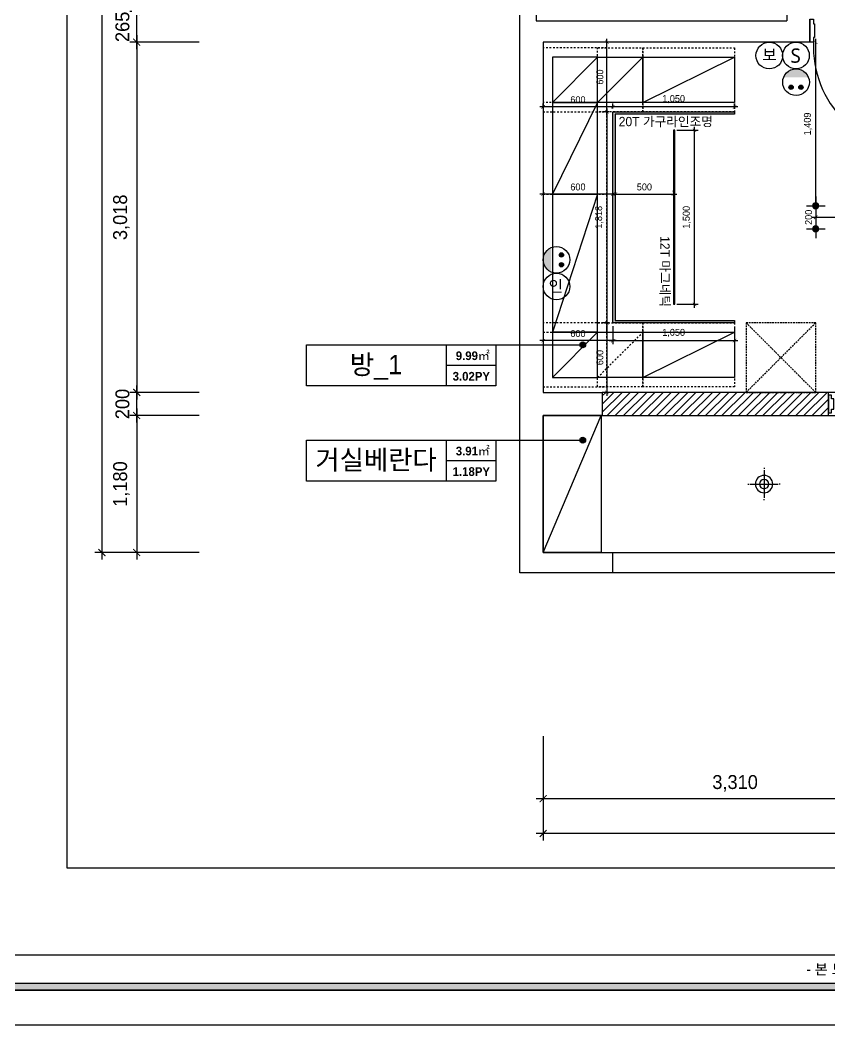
# Model space of a CAD drawing. Header units: millimetres. Extents: x 204923 to 257123, y 77248 to 107783.
# Drawn here: x 231817 to 238800, y 89363 to 98023 of the extents above; entities that cross this region are included whole.
import ezdxf
from ezdxf.enums import TextEntityAlignment as Align

# ---------------------------------------------------------------- set-up
doc = ezdxf.new("R2010")
doc.units = ezdxf.units.MM
doc.header["$LTSCALE"] = 30
doc.header["$PDMODE"] = 3
for name, pattern in [('DASHED', [0.75, 0.5, -0.25]), ('DASHEDX2', [1.5, 1, -0.5]), ('HID', [2.3, 1.5, -0.8]), ('HID2', [1, 0.5, -0.5])]:
    doc.linetypes.add(name, pattern=pattern)
doc.layers.get('DEFPOINTS').update_dxf_attribs({"color": 248})
for name, color, linetype in [('0-ELC TEXT', 7, 'Continuous'), ('03-TEXT', 3, 'Continuous'), ('03-WAL NEW', 3, 'Continuous'), ('04-WIN', 4, 'Continuous'), ('06-FUR', 6, 'Continuous'), ('07-DIM WAL', 5, 'Continuous'), ('2-con', 2, 'Continuous'), ('3.기호.계단선', 30, 'Continuous'), ('_LIBR', 4, 'Continuous'), ('CEIL-DOOR', 6, 'Continuous'), ('CEIL-LIGHT', 7, 'Continuous'), ('CO-DO-FR', 7, 'Continuous'), ('CO-DOOR', 8, 'Continuous'), ('F-SYM', 7, 'Continuous'), ('FORM(YOURNAME)-11', 1, 'Continuous'), ('FUR', 8, 'DASHED'), ('HAT', 8, 'Continuous'), ('RC-LIGHT', 7, 'Continuous'), ('U-LANP', 6, 'Continuous'), ('설비', 140, 'Continuous')]:
    doc.layers.add(name, color=color, linetype=linetype)
doc.styles.add('HY 울릉도 L', font='')
doc.styles.add('YOURNAME', font='HY울릉도M.TTF')
doc.styles.add('넥슨고딕', font='NEXONLv1GothicBold.ttf')
doc.styles.add('코레일둥고', font='Korail_Round_Gothic_Medium.ttf')
doc.styles.get('HY 울릉도 L').set_extended_font_data('HY울릉도L')
doc.dimstyles.new('30', dxfattribs={"dimscale": 30, "dimtxt": 2, "dimasz": 1, "dimexe": 1, "dimexo": 1, "dimgap": 1, "dimtad": 1, "dimdec": 0, "dimrnd": 0.05, "dimdsep": 46, "dimlunit": 6, "dimtxsty": 'HY 울릉도 L', "dimblk": 'ARCHTICK', "dimcen": 2.5, "dimdle": 1, "dimclrd": 133, "dimclre": 133, "dimclrt": 30, "dimadec": 0, "dimazin": 0, "dimtfac": 1, "dimtdec": 0, "dimtix": 1, "dimtmove": 2, "dimatfit": 3, "dimldrblk": 'ARCHTICK', "dimfxl": 1, "dimlwd": -1, "dimlwe": -1, "dimarcsym": 0})
doc.dimstyles.new('60', dxfattribs={"dimscale": 60, "dimtxt": 2, "dimasz": 1, "dimexe": 1, "dimexo": 1, "dimgap": 1, "dimtad": 1, "dimdec": 0, "dimrnd": 0.05, "dimdsep": 46, "dimlunit": 6, "dimtxsty": 'HY 울릉도 L', "dimblk": 'ARCHTICK', "dimcen": 2.5, "dimdle": 1, "dimclrd": 133, "dimclre": 133, "dimclrt": 30, "dimadec": 0, "dimazin": 0, "dimtfac": 1, "dimtdec": 0, "dimtix": 1, "dimtmove": 2, "dimatfit": 3, "dimldrblk": 'ARCHTICK', "dimfxl": 1, "dimlwd": -1, "dimlwe": -1, "dimarcsym": 0})

# ---------------------------------------------------------------- blocks, each defined once
blk = doc.blocks.new('FORM-PLAN')
at = {"layer": 'FORM(YOURNAME)-11'}
h = blk.add_hatch(color=256, dxfattribs=at)
h.dxf.hatch_style = 1
h.paths.add_polyline_path([(-71444, 55115), (10556, 55115), (10556, 54915), (-71444, 54915)])
h.paths.add_polyline_path([(-71444, -2085), (10556, -2085), (10556, -2285), (-71444, -2285)])
at = {"layer": 'DEFPOINTS', "color": 158}
blk.add_line((1346, -1285), (-71444, -1285), dxfattribs=at)
for points in [[(-71444, -2285), (10556, -2285), (10556, 55115), (-71444, 55115)], [(-69444, 53115), (-64, 53115), (-64, 1215), (-69444, 1215)]]:
    blk.add_lwpolyline(points, close=True, dxfattribs=at)
at = {"layer": 'FORM(YOURNAME)-11', "color": 250}
blk.add_lwpolyline([(-72444, -3285), (11556, -3285), (11556, 56115), (-72444, 56115)], close=True, dxfattribs=at)
at = {"layer": 'FORM(YOURNAME)-11'}
blk.add_lwpolyline([(-71444, -2085), (10556, -2085), (10556, -2285), (-71444, -2285)], close=True, dxfattribs=at)
at = {"layer": 'FORM(YOURNAME)-11', "color": 1, "style": 'YOURNAME'}
blk.add_text("- 본 도서는 어떠한 경우에도 무단으로 도용할 수 없으며 도용시 '지적재산권' 보호에 관한 법률에 의거, 법적 분쟁이 발생합니다.  또한 본 도서에 관한 모든 저작권은 당사에 있습니다. -", height=300, dxfattribs=at).set_placement((-32990, -1685), align=Align.MIDDLE_CENTER)
at = {"layer": 'FORM(YOURNAME)-11', "color": 3, "style": 'YOURNAME'}
for tag, height, p in [('1', 450, (9905, 18188)), ('2', 450, (9905, 17544)), ('3', 450, (9905, 16257)), ('4', 450, (9905, 14326)), ('5', 515, (9905, 12009)), ('6', 515, (9905, 9757)), ('7', 515, (9905, 7504)), ('8', 515, (9905, 5252)), ('9', 515, (9905, 2999)), ('10', 515, (5655, 811)), ('11', 515, (9905, 747)), ('12', 515, (5655, -1441)), ('13', 515, (9905, -1441))]:
    blk.add_attdef(tag, text='', height=height, dxfattribs=at).set_placement(p, align=Align.MIDDLE_RIGHT)
blk = doc.blocks.new('_ArchTick')
at = {"color": 0, "linetype": 'ByBlock', "const_width": 0.15}
blk.add_lwpolyline([(-0.5, -0.5), (0.5, 0.5)], dxfattribs=at)
blk = doc.blocks.new('*D305')
at = {"layer": '07-DIM WAL', "color": 133}
for p, q in [((232822.6, 97892.4), (232822.6, 94754.4)), ((233362.6, 97832.4), (232762.6, 97832.4)), ((233362.6, 94814.4), (232762.6, 94814.4))]:
    blk.add_line(p, q, dxfattribs=at)
at = {"layer": 'DEFPOINTS', "color": 0}
for p in [(233422.6, 97832.4), (232822.6, 94814.4), (233422.6, 94814.4)]:
    blk.add_point(p, dxfattribs=at)
at = {"layer": '07-DIM WAL', "color": 133, "xscale": 60, "yscale": 60, "zscale": 60}
for p, rotation in [((232822.6, 97832.4), 90), ((232822.6, 94814.4), 270)]:
    blk.add_blockref('_ArchTick', p, dxfattribs=dict(at, rotation=rotation))
at = {"layer": '07-DIM WAL', "color": 30, "insert": (232690.6, 96323.4), "char_height": 120, "attachment_point": 5, "rotation": 90, "style": 'HY 울릉도 L'}
blk.add_mtext('3,018', dxfattribs=at)
blk = doc.blocks.new('*D306')
at = {"layer": '07-DIM WAL', "color": 133}
for p, q in [((232822.6, 94674.4), (232822.6, 93374.4)), ((233362.6, 94614.4), (232762.6, 94614.4)), ((233362.6, 93434.4), (232762.6, 93434.4))]:
    blk.add_line(p, q, dxfattribs=at)
at = {"layer": 'DEFPOINTS', "color": 0}
for p in [(233422.6, 94614.4), (232822.6, 93434.4), (233422.6, 93434.4)]:
    blk.add_point(p, dxfattribs=at)
at = {"layer": '07-DIM WAL', "color": 133, "xscale": 60, "yscale": 60, "zscale": 60}
for p, rotation in [((232822.6, 94614.4), 90), ((232822.6, 93434.4), 270)]:
    blk.add_blockref('_ArchTick', p, dxfattribs=dict(at, rotation=rotation))
at = {"layer": '07-DIM WAL', "color": 30, "insert": (232690.7, 94024.4), "char_height": 120, "attachment_point": 5, "rotation": 90, "style": 'HY 울릉도 L'}
blk.add_mtext('1,180', dxfattribs=at)
blk = doc.blocks.new('*D307')
at = {"layer": '07-DIM WAL', "color": 133}
for p, q in [((236327.1, 91852.9), (236327.1, 91252.9)), ((239637.1, 91852.9), (239637.1, 91252.9)), ((236267.1, 91312.9), (239697.1, 91312.9))]:
    blk.add_line(p, q, dxfattribs=at)
at = {"layer": 'DEFPOINTS', "color": 0}
for p in [(236327.1, 91912.9), (239637.1, 91912.9), (239637.1, 91312.9)]:
    blk.add_point(p, dxfattribs=at)
at = {"layer": '07-DIM WAL', "color": 133, "xscale": 60, "yscale": 60, "zscale": 60, "rotation": 180}
blk.add_blockref('_ArchTick', (236327.1, 91312.9), dxfattribs=at)
at = {"layer": '07-DIM WAL', "color": 133, "xscale": 60, "yscale": 60, "zscale": 60}
blk.add_blockref('_ArchTick', (239637.1, 91312.9), dxfattribs=at)
at = {"layer": '07-DIM WAL', "color": 30, "insert": (237982.1, 91444.9), "char_height": 120, "attachment_point": 5, "style": 'HY 울릉도 L'}
blk.add_mtext('3,310', dxfattribs=at)
blk = doc.blocks.new('*D310')
at = {"layer": '07-DIM WAL', "color": 133}
for p, q in [((236327.1, 91852.9), (236327.1, 90952.9)), ((248702.1, 91852.9), (248702.1, 90952.9)), ((248762.1, 91012.9), (236267.1, 91012.9))]:
    blk.add_line(p, q, dxfattribs=at)
at = {"layer": 'DEFPOINTS', "color": 0}
for p in [(236327.1, 91912.9), (248702.1, 91912.9), (236327.1, 91012.9)]:
    blk.add_point(p, dxfattribs=at)
at = {"layer": '07-DIM WAL', "color": 133, "xscale": 60, "yscale": 60, "zscale": 60, "rotation": 180}
blk.add_blockref('_ArchTick', (236327.1, 91012.9), dxfattribs=at)
at = {"layer": '07-DIM WAL', "color": 133, "xscale": 60, "yscale": 60, "zscale": 60}
blk.add_blockref('_ArchTick', (248702.1, 91012.9), dxfattribs=at)
at = {"layer": '07-DIM WAL', "color": 30, "insert": (242514.6, 91144.9), "char_height": 120, "attachment_point": 5, "style": 'HY 울릉도 L'}
blk.add_mtext('12,375', dxfattribs=at)
blk = doc.blocks.new('*D313')
at = {"layer": '07-DIM WAL', "color": 133}
for p, q in [((232522.6, 104888.4), (232522.6, 93374.4)), ((233362.6, 104828.4), (232462.6, 104828.4)), ((233362.6, 93434.4), (232462.6, 93434.4))]:
    blk.add_line(p, q, dxfattribs=at)
at = {"layer": 'DEFPOINTS', "color": 0}
for p in [(233422.6, 104828.4), (232522.6, 93434.4), (233422.6, 93434.4)]:
    blk.add_point(p, dxfattribs=at)
at = {"layer": '07-DIM WAL', "color": 133, "xscale": 60, "yscale": 60, "zscale": 60}
for p, rotation in [((232522.6, 104828.4), 90), ((232522.6, 93434.4), 270)]:
    blk.add_blockref('_ArchTick', p, dxfattribs=dict(at, rotation=rotation))
at = {"layer": '07-DIM WAL', "color": 30, "insert": (232390.6, 99131.4), "char_height": 120, "attachment_point": 5, "rotation": 90, "style": 'HY 울릉도 L'}
blk.add_mtext('11,394', dxfattribs=at)
blk = doc.blocks.new('*D314')
at = {"layer": '07-DIM WAL', "color": 133}
for p, q in [((232822.6, 94554.4), (232822.6, 94874.4)), ((233362.6, 94814.4), (232762.6, 94814.4)), ((233362.6, 94614.4), (232762.6, 94614.4))]:
    blk.add_line(p, q, dxfattribs=at)
at = {"layer": 'DEFPOINTS', "color": 0}
for p in [(232822.6, 94814.4), (233422.6, 94814.4), (233422.6, 94614.4)]:
    blk.add_point(p, dxfattribs=at)
at = {"layer": '07-DIM WAL', "color": 133, "xscale": 60, "yscale": 60, "zscale": 60}
for p, rotation in [((232822.6, 94814.4), 270), ((232822.6, 94614.4), 90)]:
    blk.add_blockref('_ArchTick', p, dxfattribs=dict(at, rotation=rotation))
at = {"layer": '07-DIM WAL', "color": 30, "insert": (232700.1, 94714.4), "char_height": 120, "attachment_point": 5, "rotation": 90, "style": 'HY 울릉도 L'}
blk.add_mtext('200', dxfattribs=at)
blk = doc.blocks.new('*D315')
at = {"layer": '07-DIM WAL', "color": 133}
for p, q in [((232822.6, 97772.4), (232822.6, 98157.4)), ((233362.6, 98097.4), (232762.6, 98097.4)), ((233362.6, 97832.4), (232762.6, 97832.4))]:
    blk.add_line(p, q, dxfattribs=at)
at = {"layer": 'DEFPOINTS', "color": 0}
for p in [(232822.6, 98097.4), (233422.6, 98097.4), (233422.6, 97832.4)]:
    blk.add_point(p, dxfattribs=at)
at = {"layer": '07-DIM WAL', "color": 133, "xscale": 60, "yscale": 60, "zscale": 60}
for p, rotation in [((232822.6, 98097.4), 270), ((232822.6, 97832.4), 90)]:
    blk.add_blockref('_ArchTick', p, dxfattribs=dict(at, rotation=rotation))
at = {"layer": '07-DIM WAL', "color": 30, "insert": (232700, 97964.9), "char_height": 120, "attachment_point": 5, "rotation": 90, "style": 'HY 울릉도 L'}
blk.add_mtext('265', dxfattribs=at)
blk = doc.blocks.new('매입등')
at = {"layer": 'HAT', "color": 1}
for p, q in [((0, 140), (0, 130)), ((0, 120), (0, -120)), ((-140, 0), (-130, 0)), ((120, 0), (-120, 0)), ((140, 0), (130, 0)), ((-140, 0), (-130, 0)), ((0, -140), (0, -130))]:
    blk.add_line(p, q, dxfattribs=at)
blk.add_circle((0, 0), 40, dxfattribs=at)
at = {"layer": 'U-LANP'}
blk.add_circle((0, 0), 75, dxfattribs=at)
blk = doc.blocks.new('A$C59950440')
at = {"layer": 'CEIL-DOOR'}
blk.add_blockref('매입등', (140, 140), dxfattribs=at)
blk = doc.blocks.new('*D680')
at = {"layer": '07-DIM WAL', "color": 133}
for p, q in [((236957.1, 96523.4), (236297.1, 96523.4)), ((236327.1, 96553.4), (236327.1, 96553.4)), ((236927.1, 96553.4), (236927.1, 96553.4))]:
    blk.add_line(p, q, dxfattribs=at)
at = {"layer": 'DEFPOINTS', "color": 0}
for p in [(236327.1, 96523.4), (236327.1, 96523.4), (236927.1, 96523.4)]:
    blk.add_point(p, dxfattribs=at)
at = {"layer": '07-DIM WAL', "color": 133, "xscale": 30, "yscale": 30, "zscale": 30, "rotation": 180}
blk.add_blockref('_ArchTick', (236327.1, 96523.4), dxfattribs=at)
at = {"layer": '07-DIM WAL', "color": 133, "xscale": 30, "yscale": 30, "zscale": 30}
blk.add_blockref('_ArchTick', (236927.1, 96523.4), dxfattribs=at)
at = {"layer": '07-DIM WAL', "color": 30, "insert": (236627.1, 96584.6), "char_height": 60, "attachment_point": 5, "style": 'HY 울릉도 L'}
blk.add_mtext('600', dxfattribs=at)
blk = doc.blocks.new('egoo')
at = {"layer": '설비'}
h = blk.add_hatch(color=140, dxfattribs=at)
edge = h.paths.add_edge_path()
edge.add_arc((1015645, 443434), 22.3, 0, 360)
h = blk.add_hatch(color=140, dxfattribs=at)
edge = h.paths.add_edge_path()
edge.add_arc((1015748, 443434), 22.3, 0, 360)
h = blk.add_hatch(color=140, dxfattribs=at)
edge = h.paths.add_edge_path()
edge.add_line((1015826, 443329), (1015567, 443329))
edge.add_ellipse((1015696, 443381), major_axis=(99, 99), ratio=1, start_angle=156.9578, end_angle=293.0422)
at = {"layer": '설비', "color": 140}
for centre, radius in [((1015696, 443381), 140), ((1015645, 443434), 22.3), ((1015748, 443434), 22.3)]:
    blk.add_circle(centre, radius, dxfattribs=at)
blk = doc.blocks.new('DLSXJSPT')
at = {"layer": '설비', "color": 140}
blk.add_circle((242956, 103418.4), 115, dxfattribs=at)
at = {"layer": '설비', "color": 140, "style": '코레일둥고'}
blk.add_text('인', height=100, dxfattribs=at).set_placement((242888.1, 103372))
blk = doc.blocks.new('QHDLFFJ')
at = {"layer": '설비', "color": 140}
blk.add_circle((236550.8, 104207.8), 115, dxfattribs=at)
at = {"layer": '설비', "color": 140, "style": '코레일둥고'}
blk.add_text('보 ', height=100, dxfattribs=at).set_placement((236489.6, 104163.9))
blk = doc.blocks.new('SW')
at = {"layer": '설비', "color": 140}
blk.add_circle((11533254, -14277699), 184, dxfattribs=at)
at = {"layer": '설비', "color": 140, "insert": (11533320, -14277601), "char_height": 197.14, "width": 314.33, "attachment_point": 3, "style": '코레일둥고'}
blk.add_mtext('{\\fMalgun Gothic|b0|i0|c129|p50;S}', dxfattribs=at)
blk = doc.blocks.new('cdr')
at = {"layer": '04-WIN'}
for points in [[(211037.1, 94614.4), (213837.1, 94614.4), (213837.1, 94814.4), (211037.1, 94814.4)], [(211127.1, 93434.4), (213837.1, 93434.4), (213837.1, 93259.4), (211127.1, 93259.4)]]:
    blk.add_lwpolyline(points, close=True, dxfattribs=at)
at = {"layer": '2-con'}
for points in [[(211127.1, 93259.4), (210327.1, 93259.4), (210327.1, 99912.4), (211677.1, 99912.4)], [(212627.1, 98802.4), (212627.1, 99542.4), (210467.1, 99542.4), (210467.1, 98017.4), (212627.1, 98017.4)], [(212827.1, 98097.4), (212627.1, 98097.4), (212627.1, 98017.4)], [(212827.1, 98032.4), (212827.1, 97832.4), (210527.1, 97832.4), (210527.1, 94814.4), (211037.1, 94814.4)], [(211037.1, 94814.4), (211037.1, 94614.4), (210527.1, 94614.4), (210527.1, 93434.4), (211127.1, 93434.4)], [(211127.1, 93259.4), (211127.1, 93434.4)]]:
    blk.add_lwpolyline(points, dxfattribs=at)
at = {"layer": 'CO-DO-FR'}
blk.add_lwpolyline([(212827.1, 97832.4), (212827.1, 98032.4), (212857.1, 98032.4), (212857.1, 97992.4), (212867.1, 97992.4), (212867.1, 97872.4), (212857.1, 97872.4), (212857.1, 97832.4), (212827.1, 97832.4)], close=True, dxfattribs=at)
at = {"layer": 'CO-DOOR'}
blk.add_arc((213777.1, 97802.8), 920.5, 178.15852, 270.62247, dxfattribs=at)
blk = doc.blocks.new('cjswjdeh')
at = {"layer": '03-WAL NEW'}
h = blk.add_hatch(dxfattribs=at)
h.set_pattern_fill('_USER', color=256, scale=50, angle=45, pattern_type=0)
h.set_pattern_definition([(45, (54919.72, 2669.96), (-35.355339, 35.355339), [])])
h.paths.add_polyline_path([(267906.8, 97484.3), (265956.8, 97484.3), (265956.8, 97284.3), (267906.8, 97284.3)])
blk.add_lwpolyline([(267906.8, 97484.3), (265956.8, 97484.3), (265956.8, 97284.3), (267906.8, 97284.3)], close=True, dxfattribs=at)
at = {"layer": '06-FUR', "color": 8}
for p, q in [((265916.8, 100373.3), (265526.8, 99983.3)), ((265916.8, 99983.3), (266306.8, 100373.3)), ((266306.8, 99983.3), (267096.8, 100373.3)), ((265916.8, 99983.3), (265526.8, 99193.3)), ((265916.8, 99193.3), (265526.8, 98003.3)), ((265916.8, 98003.3), (265526.8, 97613.3)), ((266306.8, 97613.3), (267096.8, 98003.3))]:
    blk.add_line(p, q, dxfattribs=at)
at = {"layer": '06-FUR', "color": 8, "linetype": 'HID2'}
blk.add_line((265916.8, 97613.3), (266306.8, 98003.3), dxfattribs=at)
for points in [[(265446.8, 99903.3), (265996.8, 99903.3), (265996.8, 100453.3), (265446.8, 100453.3)], [(265916.8, 100453.3), (266306.8, 100453.3), (266306.8, 99903.3), (265916.8, 99903.3)], [(266306.8, 100453.3), (267096.8, 100453.3), (267096.8, 99903.3), (266306.8, 99903.3)], [(265446.8, 99983.3), (265446.8, 99193.3), (265996.8, 99193.3), (265996.8, 99983.3)], [(265446.8, 99193.3), (265446.8, 98003.3), (265996.8, 98003.3), (265996.8, 99193.3)], [(265446.8, 97533.3), (265996.8, 97533.3), (265996.8, 98083.3), (265446.8, 98083.3)], [(265916.8, 98083.3), (266306.8, 98083.3), (266306.8, 97533.3), (265916.8, 97533.3)], [(266306.8, 98083.3), (267096.8, 98083.3), (267096.8, 97533.3), (266306.8, 97533.3)]]:
    blk.add_lwpolyline(points, close=True, dxfattribs=at)
at = {"layer": '06-FUR', "color": 8}
for points in [[(265526.8, 99983.3), (265916.8, 99983.3), (265916.8, 100373.3), (265526.8, 100373.3)], [(265916.8, 100373.3), (266306.8, 100373.3), (266306.8, 99983.3), (265916.8, 99983.3)], [(266306.8, 100373.3), (267096.8, 100373.3), (267096.8, 99983.3), (266306.8, 99983.3)], [(265526.8, 99983.3), (265526.8, 99193.3), (265916.8, 99193.3), (265916.8, 99983.3)], [(265526.8, 99193.3), (265526.8, 98003.3), (265916.8, 98003.3), (265916.8, 99193.3)], [(265526.8, 97613.3), (265916.8, 97613.3), (265916.8, 98003.3), (265526.8, 98003.3)], [(265916.8, 98003.3), (266306.8, 98003.3), (266306.8, 97613.3), (265916.8, 97613.3)], [(266306.8, 98003.3), (267096.8, 98003.3), (267096.8, 97613.3), (266306.8, 97613.3)]]:
    blk.add_lwpolyline(points, close=True, dxfattribs=at)
blk.add_lwpolyline([(265446.8, 96104.3), (265446.8, 97284.3), (265946.8, 97284.3), (265946.8, 96104.3), (265446.8, 96104.3), (265946.8, 97284.3)], dxfattribs=at)
at = {"layer": '_LIBR', "color": 8, "linetype": 'Continuous'}
blk.add_lwpolyline([(267951.8, 97429.9), (267931.8, 97429.9), (267931.8, 97459.3), (267906.8, 97459.3), (267906.8, 97309.3), (267931.8, 97309.3), (267931.8, 97339.9), (267951.8, 97339.9)], close=True, dxfattribs=at)
at = {"layer": 'FUR', "color": 8}
for p, q in [((267196.8, 98084.3), (267796.8, 97484.3)), ((267196.8, 97484.3), (267796.8, 98084.3))]:
    blk.add_line(p, q, dxfattribs=at)
blk.add_lwpolyline([(267796.8, 97484.3), (267796.8, 98084.3), (267196.8, 98084.3), (267196.8, 97484.3)], close=True, dxfattribs=at)
blk.add_blockref('cdr', (54919.7, 2670))
blk = doc.blocks.new('*D966')
at = {"layer": '07-DIM WAL', "color": 133}
for p, q in [((238007.1, 97275.2), (236897.1, 97275.2)), ((236927.1, 97262.4), (236927.1, 97305.2)), ((237977.1, 97262.4), (237977.1, 97305.2))]:
    blk.add_line(p, q, dxfattribs=at)
at = {"layer": 'DEFPOINTS', "color": 0}
for p in [(236927.1, 97275.2), (236927.1, 97232.4), (237977.1, 97232.4)]:
    blk.add_point(p, dxfattribs=at)
at = {"layer": '07-DIM WAL', "color": 133, "xscale": 30, "yscale": 30, "zscale": 30, "rotation": 180}
blk.add_blockref('_ArchTick', (236927.1, 97275.2), dxfattribs=at)
at = {"layer": '07-DIM WAL', "color": 133, "xscale": 30, "yscale": 30, "zscale": 30}
blk.add_blockref('_ArchTick', (237977.1, 97275.2), dxfattribs=at)
at = {"layer": '07-DIM WAL', "color": 30, "insert": (237452.1, 97341.1), "char_height": 60, "attachment_point": 5, "style": 'HY 울릉도 L'}
blk.add_mtext('1,050', dxfattribs=at)
blk = doc.blocks.new('*D967')
at = {"layer": '07-DIM WAL', "color": 133}
for p, q in [((236957.1, 97275.2), (236297.1, 97275.2)), ((236327.1, 97263.4), (236327.1, 97305.2)), ((236927.1, 97262.4), (236927.1, 97305.2))]:
    blk.add_line(p, q, dxfattribs=at)
at = {"layer": 'DEFPOINTS', "color": 0}
for p in [(236327.1, 97275.2), (236327.1, 97233.4), (236927.1, 97232.4)]:
    blk.add_point(p, dxfattribs=at)
at = {"layer": '07-DIM WAL', "color": 133, "xscale": 30, "yscale": 30, "zscale": 30, "rotation": 180}
blk.add_blockref('_ArchTick', (236327.1, 97275.2), dxfattribs=at)
at = {"layer": '07-DIM WAL', "color": 133, "xscale": 30, "yscale": 30, "zscale": 30}
blk.add_blockref('_ArchTick', (236927.1, 97275.2), dxfattribs=at)
at = {"layer": '07-DIM WAL', "color": 30, "insert": (236627.1, 97336.4), "char_height": 60, "attachment_point": 5, "style": 'HY 울릉도 L'}
blk.add_mtext('600', dxfattribs=at)
blk = doc.blocks.new('*D968')
at = {"layer": '07-DIM WAL', "color": 133}
for p, q in [((236877.1, 97202.4), (236877.1, 97862.4)), ((236897.1, 97832.4), (236847.1, 97832.4)), ((236897.1, 97232.4), (236847.1, 97232.4))]:
    blk.add_line(p, q, dxfattribs=at)
at = {"layer": 'DEFPOINTS', "color": 0}
for p in [(236877.1, 97832.4), (236927.1, 97832.4), (236927.1, 97232.4)]:
    blk.add_point(p, dxfattribs=at)
at = {"layer": '07-DIM WAL', "color": 133, "xscale": 30, "yscale": 30, "zscale": 30}
for p, rotation in [((236877.1, 97832.4), 90), ((236877.1, 97232.4), 270)]:
    blk.add_blockref('_ArchTick', p, dxfattribs=dict(at, rotation=rotation))
at = {"layer": '07-DIM WAL', "color": 30, "insert": (236815.8, 97532.4), "char_height": 60, "attachment_point": 5, "rotation": 90, "style": 'HY 울릉도 L'}
blk.add_mtext('600', dxfattribs=at)
blk = doc.blocks.new('*D969')
at = {"layer": '07-DIM WAL', "color": 133}
for p, q in [((236877.1, 97262.4), (236877.1, 95384.4)), ((236897.1, 97232.4), (236847.1, 97232.4)), ((236897.1, 95414.4), (236847.1, 95414.4))]:
    blk.add_line(p, q, dxfattribs=at)
at = {"layer": 'DEFPOINTS', "color": 0}
for p in [(236927.1, 97232.4), (236877.1, 95414.4), (236927.1, 95414.4)]:
    blk.add_point(p, dxfattribs=at)
at = {"layer": '07-DIM WAL', "color": 133, "xscale": 30, "yscale": 30, "zscale": 30}
for p, rotation in [((236877.1, 97232.4), 90), ((236877.1, 95414.4), 270)]:
    blk.add_blockref('_ArchTick', p, dxfattribs=dict(at, rotation=rotation))
at = {"layer": '07-DIM WAL', "color": 30, "insert": (236811.2, 96323.4), "char_height": 60, "attachment_point": 5, "rotation": 90, "style": 'HY 울릉도 L'}
blk.add_mtext('1,818', dxfattribs=at)
blk = doc.blocks.new('*D970')
at = {"layer": '07-DIM WAL', "color": 133}
for p, q in [((236327.1, 95384.4), (236327.1, 95230.3)), ((236927.1, 95384.4), (236927.1, 95230.3)), ((236957.1, 95260.3), (236297.1, 95260.3))]:
    blk.add_line(p, q, dxfattribs=at)
at = {"layer": 'DEFPOINTS', "color": 0}
for p in [(236327.1, 95414.4), (236927.1, 95414.4), (236327.1, 95260.3)]:
    blk.add_point(p, dxfattribs=at)
at = {"layer": '07-DIM WAL', "color": 133, "xscale": 30, "yscale": 30, "zscale": 30, "rotation": 180}
blk.add_blockref('_ArchTick', (236327.1, 95260.3), dxfattribs=at)
at = {"layer": '07-DIM WAL', "color": 133, "xscale": 30, "yscale": 30, "zscale": 30}
blk.add_blockref('_ArchTick', (236927.1, 95260.3), dxfattribs=at)
at = {"layer": '07-DIM WAL', "color": 30, "insert": (236627.1, 95321.6), "char_height": 60, "attachment_point": 5, "style": 'HY 울릉도 L'}
blk.add_mtext('600', dxfattribs=at)
blk = doc.blocks.new('*D971')
at = {"layer": '07-DIM WAL', "color": 133}
for p, q in [((236927.1, 95384.4), (236927.1, 95230.3)), ((237977.1, 95383.4), (237977.1, 95230.3)), ((236897.1, 95260.3), (238007.1, 95260.3))]:
    blk.add_line(p, q, dxfattribs=at)
at = {"layer": 'DEFPOINTS', "color": 0}
for p in [(236927.1, 95414.4), (237977.1, 95413.4), (237977.1, 95260.3)]:
    blk.add_point(p, dxfattribs=at)
at = {"layer": '07-DIM WAL', "color": 133, "xscale": 30, "yscale": 30, "zscale": 30, "rotation": 180}
blk.add_blockref('_ArchTick', (236927.1, 95260.3), dxfattribs=at)
at = {"layer": '07-DIM WAL', "color": 133, "xscale": 30, "yscale": 30, "zscale": 30}
blk.add_blockref('_ArchTick', (237977.1, 95260.3), dxfattribs=at)
at = {"layer": '07-DIM WAL', "color": 30, "insert": (237452.1, 95326.3), "char_height": 60, "attachment_point": 5, "style": 'HY 울릉도 L'}
blk.add_mtext('1,050', dxfattribs=at)
blk = doc.blocks.new('*D972')
at = {"layer": '07-DIM WAL', "color": 133}
for p, q in [((236877.1, 95444.4), (236877.1, 94784.4)), ((236897.1, 95414.4), (236847.1, 95414.4)), ((236897.1, 94814.4), (236847.1, 94814.4))]:
    blk.add_line(p, q, dxfattribs=at)
at = {"layer": 'DEFPOINTS', "color": 0}
for p in [(236927.1, 95414.4), (236877.1, 94814.4), (236927.1, 94814.4)]:
    blk.add_point(p, dxfattribs=at)
at = {"layer": '07-DIM WAL', "color": 133, "xscale": 30, "yscale": 30, "zscale": 30}
for p, rotation in [((236877.1, 95414.4), 90), ((236877.1, 94814.4), 270)]:
    blk.add_blockref('_ArchTick', p, dxfattribs=dict(at, rotation=rotation))
at = {"layer": '07-DIM WAL', "color": 30, "insert": (236815.8, 95114.4), "char_height": 60, "attachment_point": 5, "rotation": 90, "style": 'HY 울릉도 L'}
blk.add_mtext('600', dxfattribs=at)
blk = doc.blocks.new('1')
at = {"linetype": 'Continuous'}
h = blk.add_hatch(color=4, dxfattribs=at)
h.dxf.hatch_style = 1
edge = h.paths.add_edge_path()
edge.add_arc((11539653, -14273504), 37.5, 0, 360)
at = {"color": 1, "linetype": 'Continuous'}
for p, q in [((11539653, -14273637), (11539653, -14273370)), ((11539520, -14273504), (11539787, -14273504))]:
    blk.add_line(p, q, dxfattribs=at)
at = {"color": 4, "linetype": 'Continuous'}
for radius in [41.5, 37.5]:
    blk.add_circle((11539653, -14273504), radius, dxfattribs=at)
blk = doc.blocks.new('*D997')
at = {"layer": '07-DIM WAL', "color": 133}
for p, q in [((238647.1, 96423.4), (238647.1, 96423.4)), ((238677.1, 96453.4), (238677.1, 96193.4)), ((238647.1, 96223.4), (238647.1, 96223.4))]:
    blk.add_line(p, q, dxfattribs=at)
at = {"layer": 'DEFPOINTS', "color": 0}
for p in [(238677.1, 96423.4), (238677.1, 96223.4), (238677.1, 96223.4)]:
    blk.add_point(p, dxfattribs=at)
at = {"layer": '07-DIM WAL', "color": 133, "xscale": 30, "yscale": 30, "zscale": 30}
for p, rotation in [((238677.1, 96423.4), 270), ((238677.1, 96223.4), 90)]:
    blk.add_blockref('_ArchTick', p, dxfattribs=dict(at, rotation=rotation))
at = {"layer": '07-DIM WAL', "color": 30, "insert": (238615.8, 96323.4), "char_height": 60, "attachment_point": 5, "rotation": 90, "style": 'HY 울릉도 L'}
blk.add_mtext('200', dxfattribs=at)
blk = doc.blocks.new('*D1001')
at = {"layer": '07-DIM WAL', "color": 133}
for p, q in [((237632.5, 95543.4), (237632.5, 97103.4)), ((237480.1, 97073.4), (237662.5, 97073.4)), ((237480.1, 95573.4), (237662.5, 95573.4))]:
    blk.add_line(p, q, dxfattribs=at)
at = {"layer": 'DEFPOINTS', "color": 0}
for p in [(237450.1, 97073.4), (237632.5, 97073.4), (237450.1, 95573.4)]:
    blk.add_point(p, dxfattribs=at)
at = {"layer": '07-DIM WAL', "color": 133, "xscale": 30, "yscale": 30, "zscale": 30}
for p, rotation in [((237632.5, 97073.4), 90), ((237632.5, 95573.4), 270)]:
    blk.add_blockref('_ArchTick', p, dxfattribs=dict(at, rotation=rotation))
at = {"layer": '07-DIM WAL', "color": 30, "insert": (237566.5, 96323.4), "char_height": 60, "attachment_point": 5, "rotation": 90, "style": 'HY 울릉도 L'}
blk.add_mtext('1,500', dxfattribs=at)
blk = doc.blocks.new('*D1002')
at = {"layer": '07-DIM WAL', "color": 133}
for p, q in [((236920, 96523.4), (237480.1, 96523.4)), ((236950, 96540.3), (236950, 96553.4)), ((237450.1, 96540.3), (237450.1, 96553.4))]:
    blk.add_line(p, q, dxfattribs=at)
at = {"layer": 'DEFPOINTS', "color": 0}
for p in [(236950, 96510.3), (237450.1, 96523.4), (237450.1, 96510.3)]:
    blk.add_point(p, dxfattribs=at)
at = {"layer": '07-DIM WAL', "color": 133, "xscale": 30, "yscale": 30, "zscale": 30, "rotation": 180}
blk.add_blockref('_ArchTick', (236950, 96523.4), dxfattribs=at)
at = {"layer": '07-DIM WAL', "color": 133, "xscale": 30, "yscale": 30, "zscale": 30}
blk.add_blockref('_ArchTick', (237450.1, 96523.4), dxfattribs=at)
at = {"layer": '07-DIM WAL', "color": 30, "insert": (237200.1, 96584.7), "char_height": 60, "attachment_point": 5, "style": 'HY 울릉도 L'}
blk.add_mtext('500', dxfattribs=at)
blk = doc.blocks.new('*D1003')
at = {"layer": '07-DIM WAL', "color": 133}
for p, q in [((238647.1, 96323.4), (239667.1, 96323.4)), ((238677.1, 96353.4), (238677.1, 96353.4)), ((239637.1, 96353.4), (239637.1, 96353.4))]:
    blk.add_line(p, q, dxfattribs=at)
at = {"layer": 'DEFPOINTS', "color": 0}
for p in [(238677.1, 96323.4), (239637.1, 96323.4), (239637.1, 96323.4)]:
    blk.add_point(p, dxfattribs=at)
at = {"layer": '07-DIM WAL', "color": 133, "xscale": 30, "yscale": 30, "zscale": 30, "rotation": 180}
blk.add_blockref('_ArchTick', (238677.1, 96323.4), dxfattribs=at)
at = {"layer": '07-DIM WAL', "color": 133, "xscale": 30, "yscale": 30, "zscale": 30}
blk.add_blockref('_ArchTick', (239637.1, 96323.4), dxfattribs=at)
at = {"layer": '07-DIM WAL', "color": 30, "insert": (239157.1, 96384.7), "char_height": 60, "attachment_point": 5, "style": 'HY 울릉도 L'}
blk.add_mtext('960', dxfattribs=at)
blk = doc.blocks.new('*D1004')
at = {"layer": '07-DIM WAL', "color": 133}
for p, q in [((238677.1, 96393.4), (238677.1, 97862.4)), ((238647.1, 97832.4), (238647.1, 97832.4)), ((238647.1, 96423.4), (238647.1, 96423.4))]:
    blk.add_line(p, q, dxfattribs=at)
at = {"layer": 'DEFPOINTS', "color": 0}
for p in [(238677.1, 97832.4), (238677.1, 97832.4), (238677.1, 96423.4)]:
    blk.add_point(p, dxfattribs=at)
at = {"layer": '07-DIM WAL', "color": 133, "xscale": 30, "yscale": 30, "zscale": 30}
for p, rotation in [((238677.1, 97832.4), 90), ((238677.1, 96423.4), 270)]:
    blk.add_blockref('_ArchTick', p, dxfattribs=dict(at, rotation=rotation))
at = {"layer": '07-DIM WAL', "color": 30, "insert": (238611.1, 97127.9), "char_height": 60, "attachment_point": 5, "rotation": 90, "style": 'HY 울릉도 L'}
blk.add_mtext('1,409', dxfattribs=at)

msp = doc.modelspace()

# ---------------------------------------------------------------- hatches: boundary and pattern name
at = {"layer": '0-ELC TEXT'}
h = msp.add_hatch(color=256, dxfattribs=at)
h.dxf.hatch_style = 1
edge = h.paths.add_edge_path()
edge.add_arc((236668.1, 95224.6), 25, -270, 90, ccw=False)
h = msp.add_hatch(color=256, dxfattribs=at)
h.dxf.hatch_style = 1
edge = h.paths.add_edge_path()
edge.add_arc((236668.1, 94403.1), 25, -270, 90, ccw=False)
at = {"layer": '3.기호.계단선', "linetype": 'HID'}
h = msp.add_hatch(color=256, dxfattribs=at)
h.dxf.hatch_style = 1
h.paths.add_polyline_path([(237450.1, 96823.4), (237462.1, 96823.4), (237462.1, 97023.4), (237450.1, 97023.4)])
h = msp.add_hatch(color=256, dxfattribs=at)
h.dxf.hatch_style = 1
h.paths.add_polyline_path([(237450.1, 96423.4), (237462.1, 96423.4), (237462.1, 96623.4), (237450.1, 96623.4)])
h = msp.add_hatch(color=256, dxfattribs=at)
h.dxf.hatch_style = 1
h.paths.add_polyline_path([(237450.1, 96023.4), (237462.1, 96023.4), (237462.1, 96223.4), (237450.1, 96223.4)])
h = msp.add_hatch(color=256, dxfattribs=at)
h.dxf.hatch_style = 1
h.paths.add_polyline_path([(237450.1, 95623.4), (237462.1, 95623.4), (237462.1, 95823.4), (237450.1, 95823.4)])
at = {"layer": 'CEIL-LIGHT'}
h = msp.add_hatch(color=140, dxfattribs=at)
h.dxf.hatch_style = 1
h.paths.add_polyline_path([(237977.1, 97232.4), (237977.1, 97212.4), (236947.1, 97212.4), (236947.1, 95434.4), (237977.1, 95434.4), (237977.1, 95414.4), (236927.1, 95414.4), (236927.1, 97232.4)])

# ---------------------------------------------------------------- linework, layer by layer
at = {"layer": '0-ELC TEXT'}
for p, q in [((235495, 94870.8), (235495, 95224.6)), ((235919.7, 95224.6), (236668.1, 95224.6)), ((235495, 95047.7), (235919.7, 95047.7)), ((235495, 94049.4), (235495, 94403.1)), ((235919.7, 94403.1), (236668.1, 94403.1)), ((235495, 94226.3), (235919.7, 94226.3))]:
    msp.add_line(p, q, dxfattribs=at)
for points in [[(234287.8, 95224.6), (235919.7, 95224.6), (235919.7, 94870.8), (234287.8, 94870.8)], [(234287.8, 94403.1), (235919.7, 94403.1), (235919.7, 94049.4), (234287.8, 94049.4)]]:
    msp.add_lwpolyline(points, close=True, dxfattribs=at)
for centre in [(236668.1, 95224.6), (236668.1, 94403.1)]:
    msp.add_circle(centre, 25, dxfattribs=at)
at = {"layer": '3.기호.계단선'}
msp.add_lwpolyline([(237450.1, 95573.4), (237462.1, 95573.4), (237462.1, 97073.4), (237450.1, 97073.4)], close=True, dxfattribs=at)
at = {"layer": '3.기호.계단선', "linetype": 'HID'}
for points in [[(237450.1, 96823.4), (237462.1, 96823.4), (237462.1, 97023.4), (237450.1, 97023.4)], [(237450.1, 96423.4), (237462.1, 96423.4), (237462.1, 96623.4), (237450.1, 96623.4)], [(237450.1, 96023.4), (237462.1, 96023.4), (237462.1, 96223.4), (237450.1, 96223.4)], [(237450.1, 95623.4), (237462.1, 95623.4), (237462.1, 95823.4), (237450.1, 95823.4)]]:
    msp.add_lwpolyline(points, close=True, dxfattribs=at)
at = {"layer": 'CEIL-LIGHT', "color": 140}
msp.add_lwpolyline([(237977.1, 97232.4), (237977.1, 97212.4), (236947.1, 97212.4), (236947.1, 95434.4), (237977.1, 95434.4), (237977.1, 95414.4), (236927.1, 95414.4), (236927.1, 97232.4), (237977.1, 97232.4)], dxfattribs=at)

# ---------------------------------------------------------------- block references
at = {"layer": '3.기호.계단선'}
msp.add_blockref('cjswjdeh', (-29119.7, -2670), dxfattribs=at)
at = {"layer": 'F-SYM', "xscale": 0.3, "yscale": 0.3, "zscale": 0.3}
msp.add_blockref('FORM-PLAN', (253055.9, 90348.4), dxfattribs=at)
at = {"layer": 'RC-LIGHT', "xscale": -0.6024096385271789, "yscale": 0.6024096385271789, "zscale": 0.6024096385271789, "rotation": 180}
for p in [(-6712921.4, -8502072.9), (-6712921.4, -8502272.9)]:
    msp.add_blockref('1', p, dxfattribs=at)
at = {"layer": 'RC-LIGHT', "xscale": -1}
msp.add_blockref('A$C59950440', (238372.1, 93884.4), dxfattribs=at)
at = {"layer": '설비'}
for name, p in [('QHDLFFJ', (1726.3, -6490.4)), ('DLSXJSPT', (-6513.9, -7691.5))]:
    msp.add_blockref(name, p, dxfattribs=at)
at = {"layer": '설비', "color": 140, "xscale": 0.625, "yscale": 0.625, "zscale": 0.625}
msp.add_blockref('SW', (-6969776.7, 9021279.5), dxfattribs=at)
at = {"layer": '설비', "color": 140, "xscale": 0.8214285869294655, "yscale": 0.8214285869294655, "zscale": 0.8214285869294655}
for p, rotation in [((1072829.2, 461693.6), 180), ((-127764.1, 930279), 270)]:
    msp.add_blockref('egoo', p, dxfattribs=dict(at, rotation=rotation))

# ---------------------------------------------------------------- texts
at = {"layer": '0-ELC TEXT', "color": 7, "linetype": 'DASHEDX2', "style": '코레일둥고'}
msp.add_text('20T 가구라인조명', height=80, dxfattribs=at).set_placement((236978.4, 97108.8))
msp.add_text('12T 마그네틱', height=80, rotation=270, dxfattribs=at).set_placement((237338, 96161.6))
at = {"layer": '03-TEXT'}
for s, height, style, p in [('9.99㎡', 75, '넥슨고딕', (235720.6, 95092.8)), ('방_1', 166.67, '코레일둥고', (234886.4, 94971.1)), ('3.02PY', 75, '넥슨고딕', (235707.8, 94915.9)), ('거실베란다', 166.67, '코레일둥고', (234886.4, 94149.7)), ('3.91㎡', 75, '넥슨고딕', (235720.6, 94271.3)), ('1.18PY', 75, '넥슨고딕', (235707.8, 94094.5))]:
    msp.add_text(s, height=height, dxfattribs=dict(at, style=style)).set_placement(p, align=Align.CENTER)

# ---------------------------------------------------------------- dimensions: what is measured, and where the dimension line sits
at = {"layer": '07-DIM WAL'}
for base, p1, p2, picture, middle in [((232522.6, 93434.4), (233422.6, 104828.4), (233422.6, 93434.4), '*D313', (232390.6, 99131.4)), ((232822.6, 98097.4), (233422.6, 97832.4), (233422.6, 98097.4), '*D315', (232700, 97964.9)), ((232822.6, 94814.4), (233422.6, 97832.4), (233422.6, 94814.4), '*D305', (232690.6, 96323.4)), ((232822.6, 94814.4), (233422.6, 94614.4), (233422.6, 94814.4), '*D314', (232700.1, 94714.4)), ((232822.6, 93434.4), (233422.6, 94614.4), (233422.6, 93434.4), '*D306', (232690.7, 94024.4))]:
    dim = msp.add_linear_dim(base=base, p1=p1, p2=p2, angle=90, dimstyle='60', dxfattribs=at)
    dim.commit()
    dim.dimension.update_dxf_attribs({"geometry": picture, "text_midpoint": middle})
for base, p1, p2, picture, middle in [((236877.1, 97832.4), (236927.1, 97232.4), (236927.1, 97832.4), '*D968', (236815.8, 97532.4)), ((238677.1, 97832.4), (238677.1, 96423.4), (238677.1, 97832.4), '*D1004', (238611.1, 97127.9)), ((236877.1, 95414.4), (236927.1, 97232.4), (236927.1, 95414.4), '*D969', (236811.2, 96323.4)), ((237632.5, 97073.4), (237450.1, 95573.4), (237450.1, 97073.4), '*D1001', (237566.5, 96323.4)), ((238677.1, 96223.4), (238677.1, 96423.4), (238677.1, 96223.4), '*D997', (238615.8, 96323.4)), ((236877.1, 94814.4), (236927.1, 95414.4), (236927.1, 94814.4), '*D972', (236815.8, 95114.4))]:
    dim = msp.add_linear_dim(base=base, p1=p1, p2=p2, angle=90, dimstyle='30', override={"dimfxl": 1.25}, dxfattribs=at)
    dim.commit()
    dim.dimension.update_dxf_attribs({"geometry": picture, "text_midpoint": middle})
for base, p1, p2, picture, middle in [((236327.1, 97275.2), (236927.1, 97232.4), (236327.1, 97233.4), '*D967', (236627.1, 97336.4)), ((236927.1, 97275.2), (237977.1, 97232.4), (236927.1, 97232.4), '*D966', (237452.1, 97341.1)), ((236327.1, 96523.4), (236927.1, 96523.4), (236327.1, 96523.4), '*D680', (236627.1, 96584.6)), ((237450.1, 96523.4), (236950, 96510.3), (237450.1, 96510.3), '*D1002', (237200.1, 96584.7)), ((239637.1, 96323.4), (238677.1, 96323.4), (239637.1, 96323.4), '*D1003', (239157.1, 96384.7)), ((236327.1, 95260.3), (236927.1, 95414.4), (236327.1, 95414.4), '*D970', (236627.1, 95321.6)), ((237977.1, 95260.3), (236927.1, 95414.4), (237977.1, 95413.4), '*D971', (237452.1, 95326.3))]:
    dim = msp.add_linear_dim(base=base, p1=p1, p2=p2, dimstyle='30', override={"dimfxl": 1.25}, dxfattribs=at)
    dim.commit()
    dim.dimension.update_dxf_attribs({"geometry": picture, "text_midpoint": middle})
for base, p1, p2, picture, middle in [((239637.1, 91312.9), (236327.1, 91912.9), (239637.1, 91912.9), '*D307', (237982.1, 91444.9)), ((236327.1, 91012.9), (248702.1, 91912.9), (236327.1, 91912.9), '*D310', (242514.6, 91144.9))]:
    dim = msp.add_linear_dim(base=base, p1=p1, p2=p2, dimstyle='60', dxfattribs=at)
    dim.commit()
    dim.dimension.update_dxf_attribs({"geometry": picture, "text_midpoint": middle})

doc.saveas('drawing.dxf')
